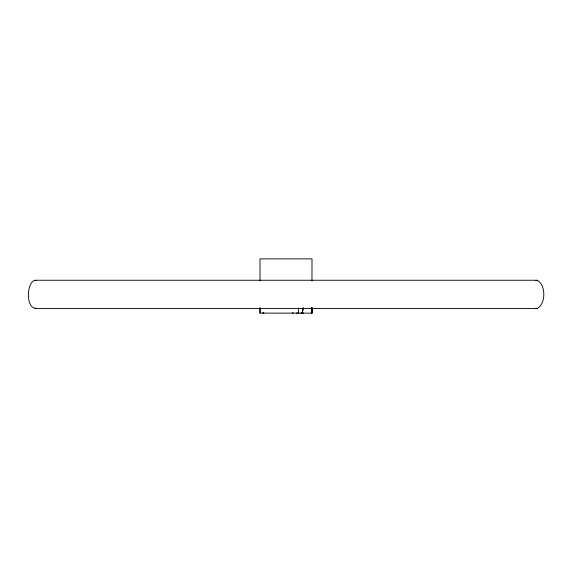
<?xml version="1.0" encoding="UTF-8"?>
<svg xmlns="http://www.w3.org/2000/svg" width="572" height="572" viewBox="0 0 572 572"><rect width="100%" height="100%" fill="white"/><g stroke="black" fill="none" stroke-linecap="round" stroke-linejoin="round"><path stroke-width="0.86" d="M311.969 280.845L312.005 258.88L259.995 258.88L260.031 280.845M311.983 307.915L311.969 313.12L260.031 313.12L260.017 307.85L260.031 313.12M263.17 313.027L263.141 312.555L263.17 313.12M303.224 307.836L302.323 313.12L303.224 307.865M263.828 312.677L263.613 313.084M301.852 312.677L301.065 313.12M296.854 312.927L296.482 313.12M36.015 308.279C25.811 308.751 26.276 282.389 34.949 280.251L537.051 280.251C546.081 284.563 546.081 304.218 537.051 308.53L34.949 308.53M535.985 280.502L537.051 280.251M301.194 313.084L303.582 313.12M537.051 308.53L535.985 308.279M34.949 280.251L36.015 280.502M293.336 313.12L292.335 312.677M298.362 313.12L297.833 312.741M298.491 307.9L298.677 313.12M311.747 307.85L311.783 313.12L311.761 307.936M311.382 308.036L311.404 313.12M311.962 307.786L311.969 313.12L311.969 307.85"/></g></svg>
